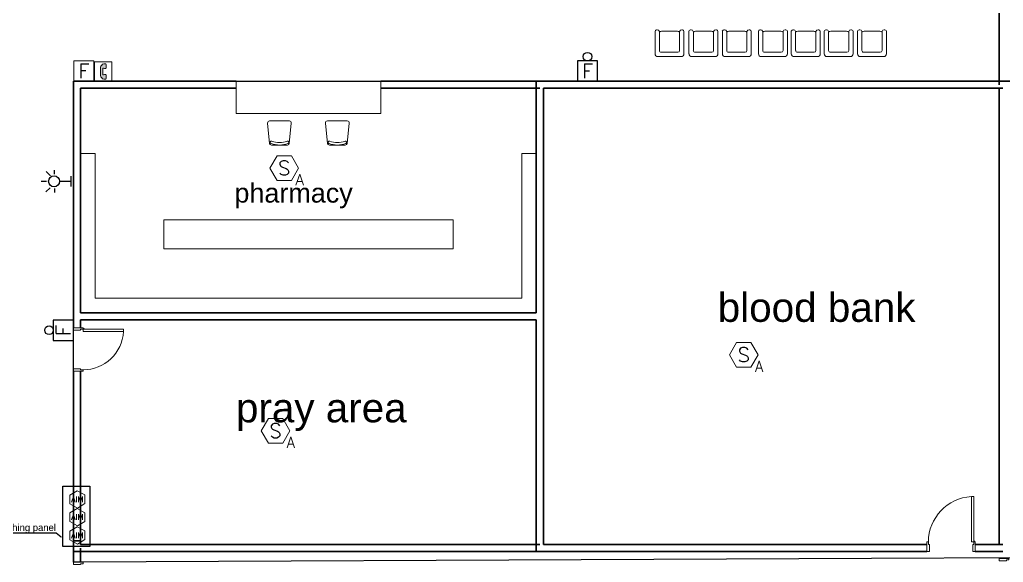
# Model space of a CAD drawing. Extents: x -15 to 256, y 0 to 403.
# Drawn here: x 45.01 to 65.41, y 357.9 to 369.15 of the extents above; entities that cross this region are included whole.
import ezdxf
from ezdxf import colors
from ezdxf.entities.mleader import LeaderData, LeaderLine
from ezdxf.enums import TextEntityAlignment as Align
from ezdxf.math import Vec2, Vec3

# ---------------------------------------------------------------- set-up
doc = ezdxf.new("R2010")
doc.units = 0
doc.header["$LTSCALE"] = 0.15
doc.layers.get('0').update_dxf_attribs({"color": 252})
for name, color, linetype in [('0 fire alarm', 252, 'Continuous'), ('0 public aadress', 252, 'Continuous'), ('0 sockets', 252, 'Continuous'), ('d1', 252, 'Continuous'), ('text', 12, 'Continuous')]:
    doc.layers.add(name, color=color, linetype=linetype)
for name, color, linetype, lineweight in [('DOOR', 252, 'Continuous', 20), ('FUR', 252, 'Continuous', 9), ('sofa', 252, 'Continuous', 9), ('T-FIRE-B', 4, 'Continuous', 0), ('T-TEXT', 2, 'Continuous', 0), ('wall', 252, 'Continuous', 30)]:
    doc.layers.add(name, color=color, linetype=linetype, lineweight=lineweight)
doc.styles.add('ROMANS', font='ROMANS.shx', dxfattribs={"width": 0.8})
doc.styles.add('TEXT-NFP', font='simplex.shx')

# ---------------------------------------------------------------- blocks, each defined once
blk = doc.blocks.new('Ch01')
at = {"layer": 'FUR'}
for p, q in [((-0.499, -0.205), (-0.499, 0.207)), ((-0.455, 0.247), (-0.035, 0.205)), ((0.001, 0.165), (0.001, -0.163)), ((-0.455, -0.244), (-0.035, -0.202))]:
    blk.add_line(p, q, dxfattribs=at)
for centre, radius, start, end in [((-0.459, 0.207), 0.04, 84.2894, 180), ((-0.039, 0.165), 0.04, 0, 84.2894), ((-0.055, 0.168), 0.025, 20.5276, 200.5276), ((-0.499, 0.001), 0.449, 339.1935, 20.5276), ((-0.499, 0.001), 0.499, 339.1935, 20.5276), ((-0.056, -0.167), 0.025, 159.1935, 339.1935), ((-0.039, -0.163), 0.04, 275.7106, 0), ((-0.459, -0.205), 0.04, 180, 275.7106)]:
    blk.add_arc(centre, radius, start, end, dxfattribs=at)
blk = doc.blocks.new('D100')
at = {"layer": 'DOOR'}
for points in [[(0.03, 0.2), (0.03, 1.14), (0.078, 1.14), (0.078, 0.2)], [(0.03, 0.2), (0, 0.2), (0, 0), (0.05, 0), (0.05, 0.15), (0.03, 0.15)], [(0.97, 0.2), (1, 0.2), (1, 0), (0.95, 0), (0.95, 0.15), (0.97, 0.15)]]:
    blk.add_lwpolyline(points, close=True, dxfattribs=at)
blk.add_circle((0.02, 0.21), 0.01, dxfattribs=at)
blk.add_arc((0.029, 0.2), 0.941, 0.0029, 86.9663, dxfattribs=at)
blk = doc.blocks.new('ARCH')
at = {"layer": 'DOOR'}
for points in [[(46.325, 362.731), (46.325, 362.761), (46.125, 362.761), (46.125, 362.711), (46.275, 362.711), (46.275, 362.731)], [(46.325, 362.731), (47.165, 362.731), (47.165, 362.683), (46.325, 362.683)], [(46.325, 361.891), (46.325, 361.861), (46.125, 361.861), (46.125, 361.911), (46.275, 361.911), (46.275, 361.891)], [(46.325, 357.875), (46.325, 357.905), (46.125, 357.905), (46.125, 357.855), (46.275, 357.855), (46.275, 357.875)], [(65.525, 357.954), (65.525, 357.984), (65.325, 357.984), (65.325, 357.934), (65.475, 357.934), (65.475, 357.954)]]:
    blk.add_lwpolyline(points, close=True, dxfattribs=at)
blk.add_circle((46.335, 362.741), 0.01, dxfattribs=at)
blk.add_arc((46.322, 362.736), 0.845, 270.2218, 356.3889, dxfattribs=at)
at = {"layer": 'FUR'}
for p, q in [((58.189, 368.442), (58.189, 368.907)), ((58.279, 368.51), (58.279, 368.905)), ((58.324, 368.907), (58.654, 368.907)), ((58.699, 368.905), (58.699, 368.51)), ((58.789, 368.907), (58.789, 368.442)), ((58.893, 368.442), (58.893, 368.907)), ((58.983, 368.51), (58.983, 368.905)), ((59.028, 368.907), (59.358, 368.907)), ((59.403, 368.905), (59.403, 368.51)), ((59.493, 368.907), (59.493, 368.442)), ((59.585, 368.442), (59.585, 368.907)), ((59.675, 368.51), (59.675, 368.905)), ((59.72, 368.907), (60.05, 368.907)), ((60.095, 368.905), (60.095, 368.51)), ((60.185, 368.907), (60.185, 368.442)), ((60.334, 368.442), (60.334, 368.907)), ((60.424, 368.51), (60.424, 368.905)), ((60.469, 368.907), (60.799, 368.907)), ((60.844, 368.905), (60.844, 368.51)), ((60.934, 368.907), (60.934, 368.442)), ((61.015, 368.442), (61.015, 368.907)), ((61.105, 368.51), (61.105, 368.905)), ((61.15, 368.907), (61.48, 368.907)), ((61.525, 368.905), (61.525, 368.51)), ((61.615, 368.907), (61.615, 368.442)), ((61.697, 368.442), (61.697, 368.907)), ((61.787, 368.51), (61.787, 368.905)), ((61.832, 368.907), (62.162, 368.907)), ((62.207, 368.905), (62.207, 368.51)), ((62.297, 368.907), (62.297, 368.442)), ((62.389, 368.442), (62.389, 368.907)), ((62.479, 368.51), (62.479, 368.905)), ((62.524, 368.907), (62.854, 368.907)), ((62.899, 368.905), (62.899, 368.51)), ((62.989, 368.907), (62.989, 368.442)), ((58.661, 368.472), (58.316, 368.472)), ((59.365, 368.472), (59.02, 368.472)), ((60.057, 368.472), (59.712, 368.472)), ((60.806, 368.472), (60.461, 368.472)), ((61.488, 368.472), (61.143, 368.472)), ((62.17, 368.472), (61.825, 368.472)), ((62.861, 368.472), (62.516, 368.472)), ((58.729, 368.382), (58.249, 368.382)), ((59.433, 368.382), (58.953, 368.382)), ((60.125, 368.382), (59.645, 368.382)), ((60.874, 368.382), (60.394, 368.382)), ((61.555, 368.382), (61.075, 368.382)), ((62.237, 368.382), (61.757, 368.382)), ((62.929, 368.382), (62.449, 368.382))]:
    blk.add_line(p, q, dxfattribs=at)
at = {"layer": 'FUR', "extrusion": (0, 0, -1)}
for centre, major_axis, start_param, end_param in [((58.234, 368.89), (-0.0339, 0.0339), 5.87299, 8.310278), ((58.324, 368.847), (-0.0424, 0.0424), 6.220521, 7.068583), ((58.654, 368.847), (0.0424, 0.0424), -0.785398, 0.062664), ((58.744, 368.89), (0.0339, 0.0339), 4.256093, 6.69338), ((58.937, 368.89), (-0.0339, 0.0339), 5.87299, 8.310278), ((59.028, 368.847), (-0.0424, 0.0424), 6.220521, 7.068583), ((59.358, 368.847), (0.0424, 0.0424), -0.785398, 0.062664), ((59.448, 368.89), (0.0339, 0.0339), 4.256093, 6.69338), ((59.629, 368.89), (-0.0339, 0.0339), 5.87299, 8.310278), ((59.72, 368.847), (-0.0424, 0.0424), 6.220521, 7.068583), ((60.05, 368.847), (0.0424, 0.0424), -0.785398, 0.062664), ((60.14, 368.89), (0.0339, 0.0339), 4.256093, 6.69338), ((60.378, 368.89), (-0.0339, 0.0339), 5.87299, 8.310278), ((60.469, 368.847), (-0.0424, 0.0424), 6.220521, 7.068583), ((60.799, 368.847), (0.0424, 0.0424), -0.785398, 0.062664), ((60.889, 368.89), (0.0339, 0.0339), 4.256093, 6.69338), ((61.06, 368.89), (-0.0339, 0.0339), 5.87299, 8.310278), ((61.15, 368.847), (-0.0424, 0.0424), 6.220521, 7.068583), ((61.48, 368.847), (0.0424, 0.0424), -0.785398, 0.062664), ((61.571, 368.89), (0.0339, 0.0339), 4.256093, 6.69338), ((61.742, 368.89), (-0.0339, 0.0339), 5.87299, 8.310278), ((61.832, 368.847), (-0.0424, 0.0424), 6.220521, 7.068583), ((62.162, 368.847), (0.0424, 0.0424), -0.785398, 0.062664), ((62.252, 368.89), (0.0339, 0.0339), 4.256093, 6.69338), ((62.434, 368.89), (-0.0339, 0.0339), 5.87299, 8.310278), ((62.524, 368.847), (-0.0424, 0.0424), 6.220521, 7.068583), ((62.854, 368.847), (0.0424, 0.0424), -0.785398, 0.062664), ((62.944, 368.89), (0.0339, 0.0339), 4.256093, 6.69338), ((58.316, 368.51), (0.0265, 0.0265), 2.356194, 3.926991), ((58.661, 368.51), (0.0265, 0.0265), 0.785398, 2.356194), ((59.02, 368.51), (0.0265, 0.0265), 2.356194, 3.926991), ((59.365, 368.51), (0.0265, 0.0265), 0.785398, 2.356194), ((59.712, 368.51), (0.0265, 0.0265), 2.356194, 3.926991), ((60.057, 368.51), (0.0265, 0.0265), 0.785398, 2.356194), ((60.461, 368.51), (0.0265, 0.0265), 2.356194, 3.926991), ((60.806, 368.51), (0.0265, 0.0265), 0.785398, 2.356194), ((61.143, 368.51), (0.0265, 0.0265), 2.356194, 3.926991), ((61.488, 368.51), (0.0265, 0.0265), 0.785398, 2.356194), ((61.825, 368.51), (0.0265, 0.0265), 2.356194, 3.926991), ((62.17, 368.51), (0.0265, 0.0265), 0.785398, 2.356194), ((62.516, 368.51), (0.0265, 0.0265), 2.356194, 3.926991), ((62.861, 368.51), (0.0265, 0.0265), 0.785398, 2.356194), ((58.249, 368.442), (-0.0424, 0.0424), 3.926991, 5.497787), ((58.729, 368.442), (0.0424, 0.0424), 0.785398, 2.356194), ((58.953, 368.442), (-0.0424, 0.0424), 3.926991, 5.497787), ((59.433, 368.442), (0.0424, 0.0424), 0.785398, 2.356194), ((59.645, 368.442), (-0.0424, 0.0424), 3.926991, 5.497787), ((60.125, 368.442), (0.0424, 0.0424), 0.785398, 2.356194), ((60.394, 368.442), (-0.0424, 0.0424), 3.926991, 5.497787), ((60.874, 368.442), (0.0424, 0.0424), 0.785398, 2.356194), ((61.075, 368.442), (-0.0424, 0.0424), 3.926991, 5.497787), ((61.555, 368.442), (0.0424, 0.0424), 0.785398, 2.356194), ((61.757, 368.442), (-0.0424, 0.0424), 3.926991, 5.497787), ((62.237, 368.442), (0.0424, 0.0424), 0.785398, 2.356194), ((62.449, 368.442), (-0.0424, 0.0424), 3.926991, 5.497787), ((62.929, 368.442), (0.0424, 0.0424), 0.785398, 2.356194)]:
    blk.add_ellipse(centre, major_axis=major_axis, ratio=1, start_param=start_param, end_param=end_param, dxfattribs=at)
at = {"layer": 'sofa'}
for p, q in [((49.5, 367.2), (49.5, 367.875)), ((49.5, 367.875), (52.5, 367.875)), ((52.5, 367.875), (52.5, 367.2)), ((49.5, 367.2), (52.5, 367.2)), ((46.275, 366.373), (46.575, 366.373)), ((46.575, 366.373), (46.575, 363.375)), ((55.425, 366.373), (55.425, 363.375)), ((55.725, 366.373), (55.425, 366.373)), ((48, 365), (48, 364.4)), ((54, 365), (48, 365)), ((54, 364.4), (54, 365)), ((48, 364.4), (54, 364.4)), ((46.575, 363.375), (55.425, 363.375))]:
    blk.add_line(p, q, dxfattribs=at)
at = {"layer": 'wall'}
for p, q in [((65.325, 367.8), (65.325, 375.075)), ((46.125, 367.875), (46.125, 362.761)), ((49.5, 367.875), (46.125, 367.875)), ((55.8, 367.875), (52.5, 367.875)), ((55.725, 367.875), (65.4, 367.875)), ((55.725, 363.075), (55.725, 367.875)), ((65.25, 367.875), (68.025, 367.875)), ((46.275, 367.725), (46.275, 363.075)), ((49.5, 367.725), (46.275, 367.725)), ((55.8, 367.725), (52.5, 367.725)), ((55.875, 358.275), (55.875, 367.725)), ((55.875, 367.725), (65.4, 367.725)), ((65.325, 367.725), (65.325, 358.275)), ((55.725, 363.075), (46.275, 363.075)), ((55.725, 362.925), (46.275, 362.925)), ((46.275, 362.925), (46.275, 362.761)), ((55.725, 358.125), (55.725, 362.925)), ((46.125, 361.861), (46.125, 358.125)), ((46.275, 361.861), (46.275, 358.275)), ((46.275, 358.35), (46.125, 358.35)), ((46.275, 358.275), (55.8, 358.275)), ((63.829, 358.275), (55.875, 358.275)), ((65.4, 358.275), (64.829, 358.275)), ((46.125, 358.2), (46.125, 357.905)), ((46.125, 358.125), (55.8, 358.125)), ((46.275, 358.2), (46.275, 357.905)), ((63.829, 358.125), (55.725, 358.125)), ((65.4, 358.125), (64.829, 358.125))]:
    blk.add_line(p, q, dxfattribs=at)
at = {"layer": 'DOOR', "xscale": -1}
blk.add_blockref('D100', (64.829, 358.125), dxfattribs=at)
at = {"layer": 'wall', "xscale": -1, "rotation": 90}
for p in [(50.4, 366.55), (51.6, 366.55)]:
    blk.add_blockref('Ch01', p, dxfattribs=at)
at = {"layer": 'd1', "attachment_point": 1}
for s, insert, char_height, width in [('{\\fArial|b0|i0|c0|p34;pharmacy}', (49.465, 365.757), 0.4, 6.0636), ('{\\fArial|b0|i0|c0|p34;blood bank}', (59.489, 363.486), 0.6, 4.4721), ('{\\fArial|b0|i0|c0|p34;pray area}', (49.496, 361.404), 0.6, 4.67505)]:
    blk.add_mtext(s, dxfattribs=dict(at, insert=insert, char_height=char_height, width=width))
blk = doc.blocks.new('dressable smoke detectore above false ceiling')
blk.add_lwpolyline([(200, 0), (100, 173), (-100, 173), (-200, 0), (-100, -173), (100, -173)], close=True)
at = {"layer": 'T-TEXT', "style": 'ROMANS'}
blk.add_attdef('S', text='', height=200, dxfattribs=at).set_placement((0, 0, 0), align=Align.MIDDLE)
blk.add_attdef('A', text='', height=150, dxfattribs=at).set_placement((215, -161), align=Align.MIDDLE_CENTER)
blk = doc.blocks.new('*U107')
blk.add_lwpolyline([(-140, -280), (140, -280), (140, 0), (-140, 0)], close=True)
at = {"layer": 'T-TEXT', "style": 'TEXT-NFP'}
blk.add_attdef('F', text='', height=200, dxfattribs=at).set_placement((0, -140, 0), align=Align.MIDDLE)
blk = doc.blocks.new('*U60')
h = blk.add_hatch(color=256)
h.dxf.hatch_style = 1
edge = h.paths.add_edge_path()
edge.add_arc((33, 257), 14.1, 13.6021, 92.3161)
edge.add_line((32, 271), (11, 271))
edge.add_arc((13, 231), 40.2, 92.7442, 154.2215)
edge.add_arc((-28, 250), 4.89, 309.2722, 334.2215, ccw=False)
edge.add_arc((-64, 281), 52.1, 306.6096, 318.7251, ccw=False)
edge.add_arc((-30, 235), 4.89, 115.3605, 167.8134)
edge.add_arc((352, 152), 396, 167.8076, 180.2975)
edge.add_arc((348, 148), 392, 179.7012, 192.2669)
edge.add_arc((-30, 66), 4.89, 193.2566, 244.6491)
edge.add_arc((-67, 18), 54.9, 39.8251, 51.6228, ccw=False)
edge.add_arc((-28, 50), 4.89, 25.7785, 50.7278, ccw=False)
edge.add_arc((13, 69), 40.2, 205.7785, 267.2558)
edge.add_line((11, 29), (32, 29))
edge.add_arc((33, 43), 14.1, 267.6839, 346.3979)
edge.add_arc((-161, 67), 209, 352.6045, 365.9008)
edge.add_arc((13, 87), 34.4, 1.9401, 17.7739)
edge.add_arc((41, 96), 4.89, 18.4909, 87.0716)
edge.add_arc((30, 28), 74.3, 81.4234, 109.9904)
edge.add_arc((2, 102), 4.89, 250.3513, 295.2423, ccw=False)
edge.add_arc((1, 106), 8.65, 174.514, 266.9586, ccw=False)
edge.add_arc((-1022, 147), 1015, 357.7161, 360.1614)
edge.add_arc((-1022, 153), 1015, 359.8386, 362.2839)
edge.add_arc((3, 194), 10.1, 100.6325, 185.9952, ccw=False)
edge.add_arc((2, 200), 4.89, 64.7577, 109.6487, ccw=False)
edge.add_arc((33, 273), 75, 247.791, 276.6818)
edge.add_arc((41, 204), 4.89, 279.9761, 341.5091)
edge.add_arc((13, 213), 34.4, 342.2261, 358.0599)
edge.add_arc((-161, 233), 209, 354.0992, 367.3955)
for p, q in [((137, 300), (-137, 300)), ((-137, 300), (-137, 0)), ((137, 0), (137, 300)), ((-137, 0), (137, 0))]:
    blk.add_line(p, q)
blk.add_lwpolyline([(46, 260, 0.357628), (32, 271), (11, 271, 0.27487), (-23, 248, -0.109294), (-24, 247, -0.052913), (-33, 239, 0.232951), (-35, 236, 0.054551), (-44, 150, 0.054883), (-35, 65, 0.228078), (-33, 61, -0.051523), (-24, 53, -0.109294), (-23, 52, 0.27487), (11, 29), (32, 29, 0.357628), (46, 40, 0.058081), (47, 88, 0.069198), (45, 98, 0.308503), (41, 101, 0.125296), (4, 97, -0.198418), (1, 97, -0.426767), (-7, 107, 0.01067), (-7, 150, 0.01067), (-7, 193, -0.390702), (1, 204, -0.198418), (4, 204, 0.126732), (42, 199, 0.275132), (45, 202, 0.069198), (47, 212, 0.058081)], format="xyb", close=True)
blk = doc.blocks.new('fire alarm siren')
at = {"color": 2}
blk.add_lwpolyline([(-140, 0), (140, 0), (140, 280), (-140, 280)], close=True, dxfattribs=at)
blk.add_circle((0, 340), 60, dxfattribs=at)
at = {"layer": 'T-TEXT', "color": 2, "style": 'TEXT-NFP'}
blk.add_attdef('F', text='', height=200, dxfattribs=at).set_placement((0, 140, 0), align=Align.MIDDLE)
blk = doc.blocks.new('strobe light')
at = {"color": 1}
for p, q in [((-1, 374), (-1, 450)), ((-90, 325), (-148, 383)), ((135, 380), (75, 321)), ((-99, 262), (-155, 262)), ((0, 193), (0, 35)), ((99, 262), (155, 262)), ((71, 35), (-71, 35)), ((71, 0), (-71, 0))]:
    blk.add_line(p, q, dxfattribs=at)
blk.add_circle((0, 269), 75.9, dxfattribs=at)
blk = doc.blocks.new('*U122')
blk.add_lwpolyline([(231, 200), (115, 400), (-115, 400), (-231, 200), (-115, 0), (115, 0)], close=True)
at = {"layer": 'T-TEXT', "style": 'TEXT-NFP'}
blk.add_attdef('AIM', text='', height=150, dxfattribs=at).set_placement((0, 200, 0), align=Align.MIDDLE)
blk = doc.blocks.new('*U123')
blk.add_lwpolyline([(231, 200), (115, 400), (-115, 400), (-231, 200), (-115, 0), (115, 0)], close=True)
at = {"layer": 'T-TEXT', "style": 'TEXT-NFP'}
blk.add_attdef('AIM', text='', height=150, dxfattribs=at).set_placement((0, 200, 0), align=Align.MIDDLE)
blk = doc.blocks.new('*U124')
blk.add_lwpolyline([(231, 200), (115, 400), (-115, 400), (-231, 200), (-115, 0), (115, 0)], close=True)
at = {"layer": 'T-TEXT', "style": 'TEXT-NFP'}
blk.add_attdef('AIM', text='', height=150, dxfattribs=at).set_placement((0, 200, 0), align=Align.MIDDLE)

msp = doc.modelspace()

# ---------------------------------------------------------------- linework, layer by layer
at = {"layer": '0 public aadress', "color": 3}
msp.add_lwpolyline([(43.759, 329.5), (46.125, 331.866), (46.125, 346.275), (87.369, 346.275), (89.319, 346.275), (94.2, 351.141), (94.275, 354.569), (88.231, 348.525), (46.125, 348.525), (46.125, 355.875), (94.275, 355.875), (94.275, 358.125), (46.125, 357.905), (46.125, 367.875), (65.325, 367.875), (65.325, 375.075), (74.925, 375.075), (74.925, 377.09)], dxfattribs=at)
at = {"layer": 'text'}
msp.add_lwpolyline([(45.903, 359.483), (46.464, 359.483), (46.464, 358.233), (45.903, 358.233)], close=True, dxfattribs=at)

# ---------------------------------------------------------------- block references
at = {"layer": '0 fire alarm', "color": 3, "xscale": 0.001488, "yscale": 0.001488, "zscale": 0.001488}
msp.add_blockref('fire alarm siren', (56.79, 367.875), dxfattribs=at).add_auto_attribs({'F': 'F'})
at = {"layer": '0 fire alarm', "color": 3, "xscale": 0.001488, "yscale": 0.001488, "zscale": 0.001488, "rotation": 90}
msp.add_blockref('strobe light', (46.125, 365.798), dxfattribs=at)
msp.add_blockref('fire alarm siren', (46.125, 362.711), dxfattribs=at).add_auto_attribs({'F': 'F'})
at = {"layer": '0 sockets', "color": 3}
msp.add_blockref('ARCH', (0, 0), dxfattribs=at)
at = {"layer": 'T-FIRE-B', "xscale": 0.001487761816891826, "yscale": 0.001487761816891826, "zscale": 0.001487761816891826}
for name, p, values in [('*U107', (46.342, 368.292), {'F': 'F'}), ('dressable smoke detectore above false ceiling', (50.498, 366.072), {'S': 'S', 'A': 'A'}), ('dressable smoke detectore above false ceiling', (60.028, 362.203), {'S': 'S', 'A': 'A'}), ('dressable smoke detectore above false ceiling', (50.317, 360.628), {'S': 'S', 'A': 'A'})]:
    msp.add_blockref(name, p, dxfattribs=at).add_auto_attribs(values)
at = {"layer": 'T-FIRE-B', "xscale": 0.001326103487042799, "yscale": 0.001326103487042799, "zscale": 0.001326103487042799}
msp.add_blockref('*U60', (46.742, 367.875), dxfattribs=at)
at = {"layer": 'T-FIRE-B'}
ref = msp.add_blockref('*U122', (46.362, 359.21), dxfattribs=dict(at, xscale=0.0007810402105505991, yscale=0.0007810402105505991, zscale=0.0007810402105505991, rotation=90.97402033434147))
ref.add_attrib('AIM', 'AIM', dxfattribs={"layer": 'T-TEXT', "height": 0.1172, "style": 'TEXT-NFP'}).set_placement((46.205, 359.208), align=Align.MIDDLE)
ref = msp.add_blockref('*U123', (46.362, 358.842), dxfattribs=dict(at, xscale=0.0007810402105505991, yscale=0.0007810402105505991, zscale=0.0007810402105505991, rotation=90.97402033434147))
ref.add_attrib('AIM', 'AIM', dxfattribs={"layer": 'T-TEXT', "height": 0.1172, "style": 'TEXT-NFP'}).set_placement((46.205, 358.84), align=Align.MIDDLE)
ref = msp.add_blockref('*U124', (46.362, 358.464), dxfattribs=dict(at, xscale=0.0007810402105505991, yscale=0.0007810402105505991, zscale=0.0007810402105505991, rotation=90.97402033434147))
ref.add_attrib('AIM', 'AIM', dxfattribs={"layer": 'T-TEXT', "height": 0.1172, "style": 'TEXT-NFP'}).set_placement((46.205, 358.461), align=Align.MIDDLE)

# ---------------------------------------------------------------- leaders
at = {"layer": 'text'}
ml = msp.add_multileader_mtext('Standard', dxfattribs=at)
ml.set_content('For interface with fire fithing panel', color=256)
ml.set_leader_properties()
ml.build(insert=Vec2(0, 0))
ml.multileader.update_dxf_attribs({"text_right_attachment_type": 6, "dogleg_length": 0.36, "arrow_head_size": 0.0367})
ctx = ml.context
ctx.base_point, ctx.char_height, ctx.arrow_head_size, ctx.landing_gap_size, ctx.plane_origin = Vec3(40.938, 358.606), 0.14693, 0.0367, 0.00147, Vec3(45.903, 358.405)
ctx.right_attachment, ctx.text_align_type = 6, 2
notes = []
notes.append((ctx, [(0, (1, 1, 0), (45.765, 358.508), (-1, 0), 0.000264, [(0, [(45.903, 358.405)], 0, [])])]))
ctx.mtext.insert, ctx.mtext.alignment, ctx.mtext.flow_direction = Vec3(45.763, 358.698), 3, 5
for ctx, leaders in notes:
    for number, flags, end, landing, length, lines in leaders:
        leader = LeaderData()
        leader.index, (leader.has_last_leader_line, leader.has_dogleg_vector, leader.attachment_direction) = number, flags
        leader.last_leader_point, leader.dogleg_vector, leader.dogleg_length = Vec3(end), Vec3(landing), length
        for number, points, colour, breaks in lines:
            line = LeaderLine()
            line.index, line.vertices, line.color, line.breaks = number, Vec3.list(points), colors.encode_raw_color(colour), breaks
            leader.lines.append(line)
        ctx.leaders.append(leader)

doc.saveas('drawing.dxf')
